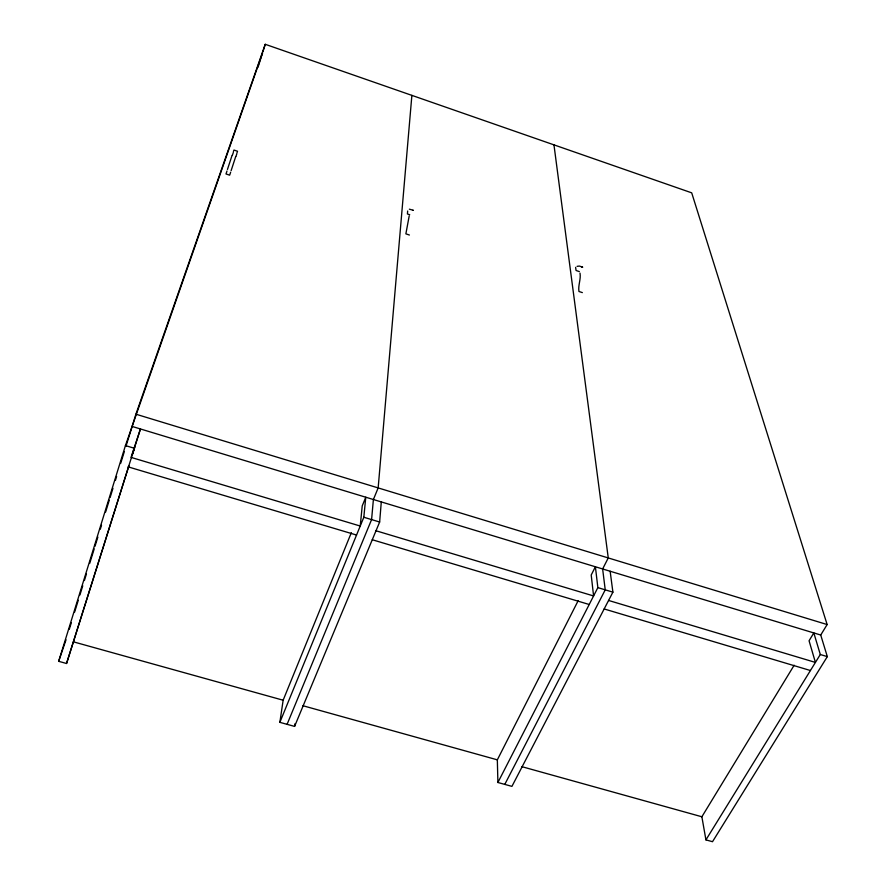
<?xml version="1.0" encoding="UTF-8"?>
<svg xmlns="http://www.w3.org/2000/svg" width="886" height="886" viewBox="0 0 886 886"><rect width="100%" height="100%" fill="white"/><g stroke="black" fill="none" stroke-linecap="round" stroke-linejoin="round"><path stroke-width="1.33" d="M407.66 211.001L407.427 213.969L409.72 214.733M351.332 532.696L283.143 700.217L279.865 722.345L294.584 726.398L379.651 522.02L381.29 501.919M411.879 95.378L378.156 487.92L373.394 499.527L371.588 519.595L287.086 724.338M279.865 722.345L363.825 517.258L365.774 497.212L362.23 505.895L360.225 526.04L131.039 457.386L140.442 428.968L66.55 663.492L58.675 661.321L125.435 445.58L262.577 52.772L258.025 67.236M409.199 215.918L405.877 233.849L409.398 235.023M294.584 726.398L294.938 723.796M69.307 629.248L71.345 622.67M74.612 612.126L78.278 600.276M79.906 595.004L82.763 585.79M84.403 580.518L86.44 573.94M89.696 563.407L94.193 548.921M95.001 546.285L97.859 537.06M100.306 529.163L101.525 525.21M105.611 512.042L109.277 500.191M110.097 497.555L112.954 488.341M115.401 480.433L116.62 476.491M120.695 463.312L124.372 451.461M126 446.201L135.912 414.194L265.246 44.3L691.7 192.838L827.136 624.552L820.724 635.029L827.325 656.626L712.51 841.7L705.932 839.884L701.867 816.77L794.155 665.242M128.902 465.837L66.55 663.492M132.601 454.009L134.661 447.43L132.468 453.898M262.965 51.565L265.246 44.3M231.113 170.677L235.698 156.623M227.447 169.459L232.066 155.415M230.648 172.238L229.662 175.173L225.996 173.955L226.993 171.02M235.931 156.479L236.861 153.688M58.675 661.321L66.04 639.781M232.365 155.283L233.306 152.503M237.005 152.724L237.537 151.262L233.959 150.055L233.395 151.517M610.144 571.237L612.902 592.147L511.931 786.369L497.899 782.493L497.334 759.845L578.148 600.719M497.899 782.493L597.862 587.628L595.392 566.774L591.206 575.014L593.587 595.957L376.007 530.769M504.787 784.398L605.238 589.855L602.635 568.967L608.261 557.947L553.96 144.861M705.932 839.884L820.303 654.51L813.824 632.936L809.062 640.777L815.419 662.418L608.582 600.453M577.052 266.343L579.4 266.066L582.722 267.184L581.626 267.018M409.354 209.174L413.385 210.314L412.798 210.325M73.472 641.852L283.143 700.217M302.923 705.721L497.334 759.845M521.732 766.634L701.867 816.77M128.082 466.844L356.537 535.044M372.275 539.74L589.212 604.496M604.163 608.959L810.424 670.525M125.435 445.58L133.93 448.139M363.825 517.258L379.651 522.02M597.862 587.628L612.902 592.147M820.303 654.51L827.325 656.626M135.912 414.194L827.136 624.552M132.125 426.443L820.724 635.029M582.357 292.613L578.957 291.483C577.916 285.392 581.083 279.345 580.009 273.143M579.366 271.603L576.055 270.485L575.623 267.351"/></g></svg>
